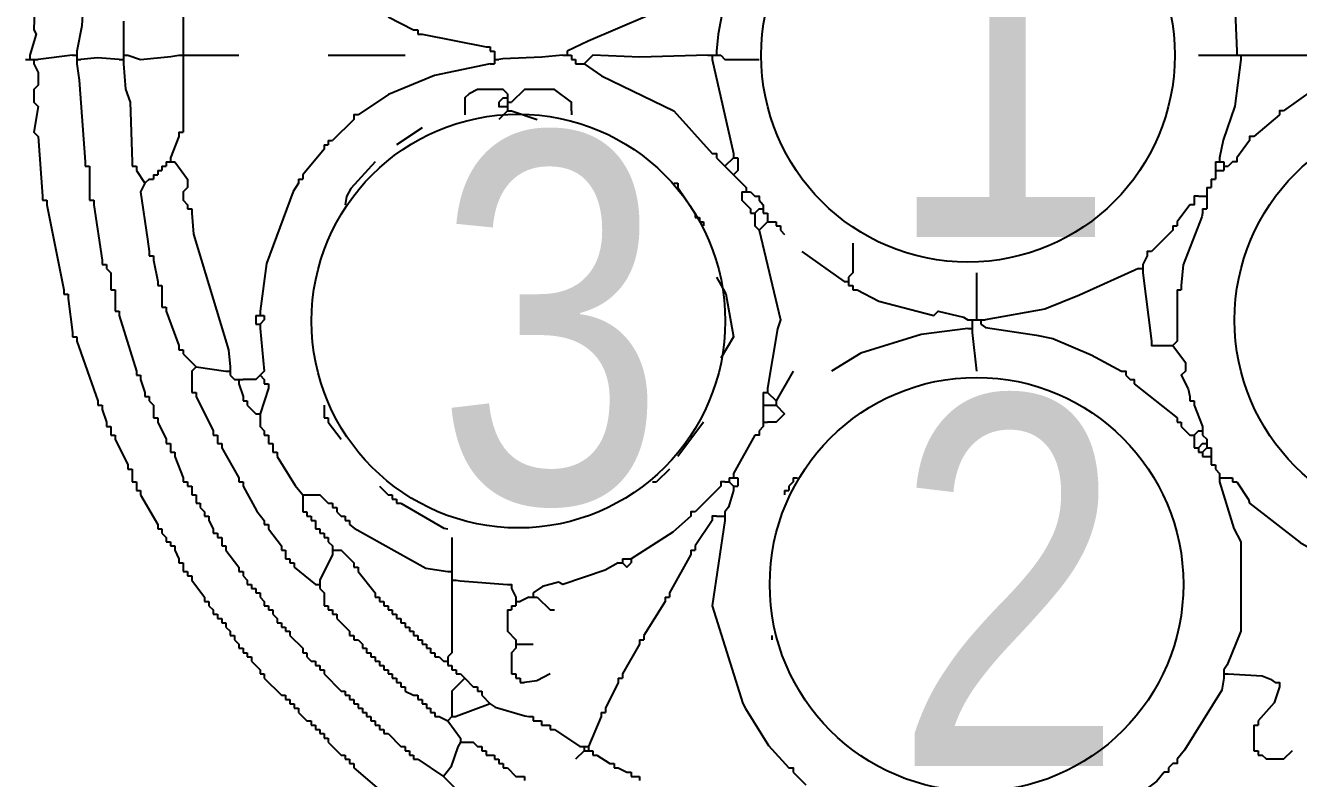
# Model space of a CAD drawing. Header units: millimetres. Extents: x -78 to 6757, y -2226 to 2184.
# Drawn here: x 51.07 to 70.36, y 1025.96 to 1037.36 of the extents above; entities that cross this region are included whole.
import ezdxf
from ezdxf.enums import TextEntityAlignment as Align

# ---------------------------------------------------------------- set-up
doc = ezdxf.new("R2010")
doc.units = ezdxf.units.MM
doc.layers.add('LAYER_0', color=7, linetype='Continuous')
doc.styles.get("Standard").update_dxf_attribs({"font": 'TIMES.TTF'})
doc.styles.add('TEXT', font='ARIAL.TTF', dxfattribs={"width": 0.8, "height": 4})
doc.linetypes.add('ZIPPED_TUBE', pattern='A,0.0001,-0.25,["~",Standard,S=1,R=0,X=-0.3,Y=-0.6],-0.25', length=0.5001)

# ---------------------------------------------------------------- blocks, each defined once
blk = doc.blocks.new('A$C31814A24')
at = {"color": 7, "linetype": 'Continuous'}
for points in [[(7.2, 20.122), (7.087, 19.017), (7.061, 18.138), (7.084, 18.091), (7.015, 17.861)], [(7.569, 19.015), (7.615, 18.784), (7.578, 18.179), (7.523, 17.907)], [(14.538, 19.061), (14.63, 18.968), (14.463, 18.088), (14.445, 17.907)], [(19.891, 18.968), (19.901, 18.927), (20.055, 18.413), (20.076, 17.907)], [(8.677, 18.645), (8.677, 17.907)], [(13.938, 18.461), (13.699, 18.287), (13.057, 18.015), (12.83, 17.907)], [(8.03, 18.23), (8.03, 17.907)], [(10.892, 18.276), (11.169, 18.138)], [(11.169, 18.138), (11.215, 18.138)], [(11.215, 18.138), (11.215, 18.091)], [(11.215, 18.091), (11.261, 18.091)], [(11.261, 18.091), (11.953, 17.953)], [(11.953, 17.953), (11.999, 17.953)], [(11.999, 17.953), (11.999, 17.907)], [(6.969, 17.815), (7.015, 17.815)], [(7.015, 17.861), (7.015, 17.815)], [(7.015, 17.815), (7.061, 17.815)], [(7.061, 17.815), (7.107, 17.815)], [(7.061, 17.815), (7.061, 17.768)], [(7.477, 17.861), (7.107, 17.815)], [(7.477, 17.861), (7.523, 17.861)], [(7.523, 17.907), (7.523, 17.861)], [(7.523, 17.861), (7.523, 17.815)], [(7.523, 17.815), (7.569, 17.815)], [(7.523, 17.815), (7.523, 17.768)], [(7.984, 17.815), (7.75, 17.832), (7.569, 17.815)], [(7.984, 17.815), (8.03, 17.815)], [(8.03, 17.907), (8.03, 17.861)], [(8.03, 17.861), (8.077, 17.861)], [(8.03, 17.861), (8.03, 17.815)], [(8.03, 17.815), (8.03, 17.768)], [(8.077, 17.861), (8.215, 17.815), (8.543, 17.847), (8.63, 17.861)], [(8.63, 17.861), (8.677, 17.861)], [(8.677, 17.907), (8.677, 17.861)], [(8.677, 17.861), (8.723, 17.861)], [(8.677, 17.861), (8.677, 17.815)], [(8.677, 17.815), (8.677, 17.076)], [(8.723, 17.861), (9.276, 17.861)], [(10.246, 17.861), (11.076, 17.861)], [(11.999, 17.907), (12.046, 17.907)], [(12.046, 17.907), (12.046, 17.861)], [(12.046, 17.861), (12.046, 17.815)], [(12.046, 17.815), (12.092, 17.815)], [(12.046, 17.815), (12.046, 17.768)], [(12.784, 17.861), (12.556, 17.842), (12.133, 17.824), (12.092, 17.815)], [(12.784, 17.861), (12.83, 17.861)], [(12.83, 17.907), (12.83, 17.861)], [(12.83, 17.861), (12.876, 17.861)], [(12.876, 17.861), (12.876, 17.815)], [(12.876, 17.815), (12.922, 17.815)], [(12.922, 17.815), (12.922, 17.768)], [(14.353, 17.861), (13.616, 17.839), (13.107, 17.861), (13.015, 17.768)], [(14.353, 17.861), (14.399, 17.861)], [(14.399, 17.861), (14.445, 17.861)], [(14.399, 17.861), (14.399, 17.815)], [(14.399, 17.815), (14.63, 16.799)], [(14.445, 17.907), (14.445, 17.861)], [(14.445, 17.861), (14.492, 17.861)], [(14.492, 17.861), (14.538, 17.815), (14.907, 17.815)], [(19.661, 17.861), (20.03, 17.861)], [(20.122, 17.815), (20.056, 17.309), (19.928, 16.942), (19.891, 16.753)], [(20.03, 17.861), (20.076, 17.861)], [(20.076, 17.907), (20.076, 17.861)], [(20.076, 17.861), (20.122, 17.861)], [(20.122, 17.861), (20.168, 17.861)], [(20.122, 17.861), (20.122, 17.815)], [(20.168, 17.861), (21.507, 17.861), (21.553, 17.815)], [(7.061, 17.768), (7.107, 17.676), (7.107, 17.538), (7.061, 17.491), (7.061, 17.353), (7.107, 17.307), (7.061, 17.03), (7.107, 16.984), (7.154, 16.338)], [(7.523, 17.768), (7.55, 17.593), (7.615, 16.707)], [(8.03, 17.768), (8.05, 17.494), (8.101, 17.352), (8.123, 16.707)], [(11.999, 17.768), (11.395, 17.644), (10.899, 17.435), (10.569, 17.215)], [(11.999, 17.768), (12.046, 17.768)], [(12.922, 17.768), (12.969, 17.768)], [(12.969, 17.768), (13.015, 17.768)], [(13.015, 17.768), (13.204, 17.639), (13.984, 17.261), (14.399, 16.799)], [(12.184, 17.445), (12.138, 17.491), (11.861, 17.491), (11.769, 17.445), (11.723, 17.399), (11.723, 17.261)], [(12.138, 17.399), (12.092, 17.353)], [(12.138, 17.399), (12.184, 17.399)], [(12.184, 17.445), (12.184, 17.399)], [(12.184, 17.399), (12.184, 17.353)], [(12.876, 17.261), (12.876, 17.353), (12.692, 17.491), (12.369, 17.491), (12.23, 17.353)], [(20.907, 17.491), (20.584, 17.261)], [(11.723, 17.261), (11.723, 17.215)], [(12.092, 17.353), (12.092, 17.307), (12.138, 17.307)], [(12.184, 17.261), (12.092, 17.168)], [(12.138, 17.307), (12.184, 17.307)], [(12.184, 17.353), (12.23, 17.353)], [(12.184, 17.353), (12.184, 17.307)], [(12.184, 17.307), (12.184, 17.261)], [(12.184, 17.261), (12.23, 17.261)], [(12.23, 17.261), (12.507, 17.168)], [(12.876, 17.261), (12.876, 17.215)], [(20.584, 17.261), (20.538, 17.261), (20.538, 17.215)], [(10.523, 17.168), (10.292, 16.938)], [(10.569, 17.215), (10.523, 17.215), (10.523, 17.168)], [(20.538, 17.215), (20.261, 16.984)], [(8.63, 16.984), (8.538, 16.753)], [(8.63, 17.03), (8.677, 17.03)], [(8.63, 17.03), (8.63, 16.984)], [(8.677, 17.076), (8.677, 17.03)], [(11.261, 17.076), (10.984, 16.892)], [(20.261, 16.984), (20.214, 16.984), (20.214, 16.938)], [(10.2, 16.845), (9.969, 16.568)], [(10.2, 16.892), (10.246, 16.892)], [(10.2, 16.892), (10.2, 16.845)], [(10.246, 16.938), (10.292, 16.938)], [(10.246, 16.938), (10.246, 16.892)], [(20.214, 16.938), (20.076, 16.753)], [(7.615, 16.707), (7.615, 16.661)], [(8.123, 16.707), (8.123, 16.661)], [(8.492, 16.707), (8.538, 16.707)], [(8.492, 16.707), (8.492, 16.661)], [(8.538, 16.753), (8.538, 16.707)], [(8.538, 16.707), (8.584, 16.707)], [(8.584, 16.707), (8.723, 16.522), (8.723, 16.43), (8.677, 16.384), (8.677, 16.292), (8.723, 16.245)], [(10.753, 16.707), (10.488, 16.42), (10.444, 16.333), (10.43, 16.245)], [(14.399, 16.799), (14.445, 16.799), (14.445, 16.753)], [(14.445, 16.753), (14.538, 16.661)], [(14.63, 16.753), (14.538, 16.661)], [(14.63, 16.799), (14.63, 16.753)], [(14.63, 16.753), (14.676, 16.753)], [(14.676, 16.707), (14.676, 16.615), (14.63, 16.568)], [(14.676, 16.753), (14.676, 16.707)], [(19.845, 16.707), (19.891, 16.707)], [(19.845, 16.707), (19.845, 16.661)], [(19.891, 16.753), (19.891, 16.707)], [(19.891, 16.707), (19.938, 16.707)], [(19.938, 16.707), (19.938, 16.661)], [(20.03, 16.707), (19.984, 16.661)], [(20.076, 16.753), (20.076, 16.707), (20.03, 16.707)], [(7.615, 16.661), (7.661, 16.661)], [(7.661, 16.661), (7.661, 16.615)], [(7.661, 16.615), (7.661, 16.338)], [(8.123, 16.661), (8.169, 16.661)], [(8.169, 16.661), (8.169, 16.615)], [(8.169, 16.615), (8.261, 16.476)], [(8.353, 16.568), (8.4, 16.568)], [(8.353, 16.568), (8.353, 16.522)], [(8.4, 16.615), (8.446, 16.615)], [(8.4, 16.615), (8.4, 16.568)], [(8.446, 16.661), (8.492, 16.661)], [(8.446, 16.661), (8.446, 16.615)], [(9.969, 16.568), (9.969, 16.522)], [(14.538, 16.661), (14.63, 16.568)], [(14.63, 16.568), (14.769, 16.43)], [(19.845, 16.661), (19.845, 16.615)], [(19.845, 16.615), (19.891, 16.615)], [(19.845, 16.615), (19.845, 16.568)], [(19.845, 16.568), (19.845, 16.522)], [(19.891, 16.615), (19.938, 16.615)], [(19.938, 16.661), (19.984, 16.661)], [(19.938, 16.661), (19.938, 16.615)], [(8.261, 16.476), (8.215, 16.384), (8.291, 15.872), (8.307, 15.738)], [(8.307, 16.522), (8.261, 16.476)], [(8.307, 16.522), (8.353, 16.522)], [(9.923, 16.476), (9.867, 16.388), (9.576, 15.609), (9.507, 15.092)], [(9.923, 16.522), (9.969, 16.522)], [(9.923, 16.522), (9.923, 16.476)], [(13.984, 16.476), (14.03, 16.476)], [(14.03, 16.476), (14.03, 16.43)], [(14.03, 16.43), (14.215, 16.153)], [(14.769, 16.43), (14.769, 16.384)], [(19.753, 16.43), (19.799, 16.43)], [(19.753, 16.43), (19.753, 16.384)], [(19.799, 16.522), (19.845, 16.522)], [(19.799, 16.522), (19.799, 16.476)], [(19.799, 16.476), (19.799, 16.43)], [(7.154, 16.338), (7.154, 16.292)], [(7.154, 16.292), (7.2, 16.292)], [(7.2, 16.292), (7.2, 16.245)], [(7.661, 16.338), (7.661, 16.292)], [(7.661, 16.292), (7.707, 16.292)], [(7.707, 16.292), (7.707, 16.245)], [(14.722, 16.384), (14.769, 16.384)], [(14.722, 16.384), (14.722, 16.338)], [(14.722, 16.338), (14.722, 16.292), (14.815, 16.199)], [(14.769, 16.384), (14.815, 16.384)], [(14.815, 16.384), (14.861, 16.338)], [(14.861, 16.338), (14.907, 16.338), (14.907, 16.292)], [(14.907, 16.292), (14.953, 16.245)], [(19.614, 16.292), (19.614, 16.245), (19.568, 16.245)], [(19.661, 16.338), (19.614, 16.338), (19.614, 16.292)], [(19.661, 16.338), (19.707, 16.338)], [(19.707, 16.338), (19.753, 16.338)], [(19.753, 16.384), (19.753, 16.338)], [(19.753, 16.338), (19.753, 16.292)], [(19.753, 16.292), (19.753, 16.245)], [(7.2, 16.245), (7.384, 15.322)], [(7.707, 16.245), (7.8, 15.645)], [(8.723, 16.245), (8.723, 16.199)], [(8.723, 16.199), (8.769, 16.199)], [(8.769, 16.199), (8.769, 16.153)], [(8.769, 16.153), (8.788, 15.925), (9.166, 14.673), (9.184, 14.492)], [(14.215, 16.153), (14.215, 16.107)], [(14.815, 16.199), (14.815, 16.153)], [(14.815, 16.153), (14.861, 16.153)], [(14.907, 16.199), (14.861, 16.153)], [(14.861, 16.153), (14.861, 16.107)], [(14.907, 16.199), (14.953, 16.199)], [(14.953, 16.245), (14.953, 16.199)], [(14.953, 16.199), (14.953, 16.153)], [(14.953, 16.153), (14.999, 16.153)], [(14.999, 16.153), (14.999, 16.107)], [(19.568, 16.245), (19.43, 16.061)], [(19.707, 16.153), (19.698, 16.112), (19.495, 15.596), (19.476, 15.369)], [(19.707, 16.199), (19.753, 16.199)], [(19.707, 16.199), (19.707, 16.153)], [(19.753, 16.245), (19.753, 16.199)], [(14.215, 16.107), (14.261, 16.107)], [(14.261, 16.107), (14.261, 16.061)], [(14.261, 16.061), (14.307, 16.061)], [(14.307, 16.061), (14.307, 16.015)], [(14.861, 16.107), (14.861, 16.015), (14.907, 15.968)], [(14.999, 16.061), (14.907, 15.968)], [(14.999, 16.107), (14.999, 16.061)], [(14.999, 16.061), (15.045, 16.061)], [(15.045, 16.061), (15.092, 16.061)], [(15.092, 16.061), (15.092, 16.015)], [(15.092, 16.015), (15.138, 16.015)], [(15.138, 16.015), (15.138, 15.968)], [(19.384, 16.015), (19.43, 16.015)], [(19.384, 16.015), (19.384, 15.968)], [(19.43, 16.061), (19.43, 16.015)], [(14.907, 15.968), (15.138, 14.999), (15.105, 14.902), (14.999, 14.261)], [(15.138, 15.968), (15.184, 15.922)], [(19.384, 15.968), (19.153, 15.738)], [(8.307, 15.738), (8.307, 15.692)], [(15.369, 15.738), (15.83, 15.415)], [(15.922, 15.83), (15.922, 15.507), (15.876, 15.461)], [(19.153, 15.738), (19.107, 15.738), (19.107, 15.692)], [(7.8, 15.645), (7.8, 15.599)], [(7.8, 15.599), (7.846, 15.599)], [(7.846, 15.599), (7.846, 15.553)], [(8.307, 15.692), (8.353, 15.692)], [(8.353, 15.692), (8.353, 15.645)], [(8.353, 15.645), (8.4, 15.415)], [(19.107, 15.692), (19.061, 15.599)], [(19.061, 15.599), (19.061, 15.553)], [(7.846, 15.553), (7.892, 15.507), (7.892, 15.369)], [(14.445, 15.461), (14.547, 15.281), (14.63, 14.815), (14.492, 14.584)], [(15.876, 15.461), (15.876, 15.415)], [(17.261, 15.507), (17.261, 15.045)], [(19.015, 15.553), (18.375, 15.266), (17.999, 15.115), (17.353, 14.999)], [(19.015, 15.553), (19.061, 15.553)], [(19.061, 15.553), (19.061, 15.507)], [(19.061, 15.507), (19.153, 14.769)], [(7.384, 15.322), (7.384, 15.276)], [(7.892, 15.369), (7.892, 15.322)], [(7.892, 15.322), (7.938, 15.322)], [(7.938, 15.322), (7.938, 15.276)], [(8.4, 15.415), (8.4, 15.369)], [(8.4, 15.369), (8.446, 15.369)], [(8.446, 15.369), (8.446, 15.322)], [(8.446, 15.322), (8.446, 15.184)], [(15.83, 15.415), (15.876, 15.415)], [(15.876, 15.415), (15.876, 15.369)], [(15.876, 15.369), (15.922, 15.369)], [(15.922, 15.369), (15.922, 15.322)], [(15.922, 15.322), (15.968, 15.322)], [(15.968, 15.322), (16.203, 15.2), (16.799, 15.045), (16.845, 15.092), (17.118, 15.029), (17.168, 14.999)], [(19.43, 15.322), (19.476, 15.322)], [(19.43, 15.322), (19.43, 15.276)], [(19.476, 15.369), (19.476, 15.322)], [(7.384, 15.276), (7.43, 15.276)], [(7.43, 15.276), (7.43, 15.23)], [(7.43, 15.23), (7.477, 14.861)], [(7.938, 15.276), (7.938, 15.138)], [(8.446, 15.184), (8.446, 15.138)], [(19.43, 15.276), (19.43, 14.769), (19.384, 14.722)], [(7.938, 15.138), (7.938, 15.092)], [(7.938, 15.092), (7.984, 15.092)], [(7.984, 15.092), (7.984, 15.045)], [(7.984, 15.045), (8.169, 14.445)], [(8.446, 15.138), (8.492, 15.138)], [(8.492, 15.138), (8.492, 15.092)], [(8.492, 15.092), (8.63, 14.722)], [(9.461, 15.045), (9.507, 15.045)], [(9.461, 15.045), (9.461, 14.999)], [(9.507, 15.092), (9.507, 15.045)], [(9.507, 15.045), (9.553, 15.045)], [(9.553, 15.045), (9.553, 14.999)], [(17.261, 15.045), (17.261, 14.999)], [(9.461, 14.999), (9.461, 14.953)], [(9.461, 14.953), (9.507, 14.953)], [(9.553, 14.999), (9.507, 14.953)], [(9.507, 14.953), (9.507, 14.907)], [(9.507, 14.907), (9.553, 14.445), (9.507, 14.399)], [(17.168, 14.907), (16.663, 14.84), (16.01, 14.639), (15.692, 14.445)], [(17.168, 14.999), (17.215, 14.999)], [(17.168, 14.907), (17.215, 14.907)], [(17.215, 14.999), (17.261, 14.999)], [(17.215, 14.999), (17.215, 14.953)], [(17.215, 14.953), (17.215, 14.907)], [(17.215, 14.907), (17.215, 14.861)], [(17.261, 14.999), (17.307, 14.999)], [(17.307, 14.999), (17.353, 14.999)], [(17.307, 14.999), (17.307, 14.953)], [(17.307, 14.953), (17.358, 14.916), (17.91, 14.832), (18.088, 14.797), (18.502, 14.621), (18.83, 14.445)], [(7.477, 14.861), (7.477, 14.815)], [(7.477, 14.815), (7.523, 14.815)], [(7.523, 14.815), (7.523, 14.769)], [(7.523, 14.769), (7.753, 14.122)], [(17.215, 14.861), (17.261, 14.445)], [(19.153, 14.769), (19.153, 14.722), (19.199, 14.722)], [(8.63, 14.722), (8.63, 14.676)], [(8.63, 14.676), (8.677, 14.676)], [(8.677, 14.676), (8.677, 14.63)], [(8.677, 14.63), (8.815, 14.492)], [(19.199, 14.722), (19.384, 14.722)], [(19.384, 14.722), (19.522, 14.538), (19.522, 14.445), (19.476, 14.399), (19.55, 14.252), (19.568, 14.169)], [(8.815, 14.492), (8.769, 14.445), (8.769, 14.261)], [(8.815, 14.492), (9.138, 14.445)], [(9.184, 14.492), (9.184, 14.445)], [(8.169, 14.445), (8.169, 14.399)], [(8.169, 14.399), (8.215, 14.399)], [(8.215, 14.399), (8.215, 14.353)], [(8.215, 14.353), (8.261, 14.215)], [(9.138, 14.445), (9.184, 14.445)], [(9.184, 14.445), (9.184, 14.399)], [(9.184, 14.399), (9.23, 14.353)], [(9.23, 14.353), (9.276, 14.353)], [(9.276, 14.353), (9.323, 14.353)], [(9.276, 14.353), (9.276, 14.307)], [(9.507, 14.399), (9.461, 14.353), (9.323, 14.353)], [(9.507, 14.399), (9.553, 14.353)], [(9.553, 14.353), (9.553, 14.307)], [(15.276, 14.445), (15.092, 14.122)], [(18.83, 14.445), (18.876, 14.445), (18.876, 14.399)], [(18.876, 14.399), (18.922, 14.353)], [(18.922, 14.353), (18.968, 14.353), (18.968, 14.307)], [(8.261, 14.215), (8.261, 14.169)], [(8.769, 14.261), (8.769, 14.215)], [(8.769, 14.215), (8.815, 14.215)], [(8.815, 14.215), (8.815, 14.169)], [(9.276, 14.307), (9.323, 14.169)], [(9.6, 14.261), (9.507, 13.984)], [(9.553, 14.307), (9.6, 14.307)], [(9.6, 14.307), (9.6, 14.261)], [(14.953, 14.215), (14.999, 14.215)], [(14.953, 14.215), (14.953, 14.169)], [(14.999, 14.261), (14.999, 14.215)], [(14.999, 14.215), (15.092, 14.122)], [(18.968, 14.307), (19.43, 13.938)], [(7.753, 14.122), (7.753, 14.076)], [(7.753, 14.076), (7.8, 14.076)], [(7.8, 14.076), (7.8, 14.03)], [(8.261, 14.169), (8.307, 14.169)], [(8.307, 14.169), (8.307, 14.122)], [(8.307, 14.122), (8.353, 14.076), (8.353, 13.984)], [(8.815, 14.169), (9, 13.799)], [(9.323, 14.169), (9.323, 14.122)], [(9.323, 14.122), (9.369, 14.122)], [(9.369, 14.122), (9.369, 14.076)], [(9.369, 14.076), (9.461, 13.984)], [(10.2, 14.076), (10.2, 14.03)], [(14.953, 14.169), (14.953, 14.122)], [(14.953, 14.122), (14.953, 14.076)], [(14.953, 14.076), (14.999, 14.076)], [(14.953, 14.076), (14.953, 14.03)], [(15.092, 14.076), (15.184, 13.984), (15.092, 13.892), (14.999, 13.892)], [(14.999, 14.076), (15.045, 14.076)], [(15.045, 14.076), (15.092, 14.076)], [(15.092, 14.122), (15.092, 14.076)], [(19.568, 14.169), (19.568, 14.122)], [(19.568, 14.122), (19.614, 14.122)], [(19.614, 14.122), (19.614, 14.076)], [(19.614, 14.076), (19.707, 13.846)], [(7.8, 14.03), (7.846, 13.892)], [(8.353, 13.984), (8.353, 13.938)], [(8.353, 13.938), (8.4, 13.938)], [(8.4, 13.938), (8.4, 13.892)], [(9.461, 13.984), (9.507, 13.984)], [(9.507, 13.984), (9.507, 13.938)], [(9.507, 13.938), (9.507, 13.846), (9.553, 13.799)], [(10.2, 14.03), (10.2, 13.984)], [(10.2, 13.984), (10.2, 13.938)], [(10.2, 13.938), (10.246, 13.938)], [(10.246, 13.938), (10.246, 13.892)], [(14.953, 14.03), (14.953, 13.938)], [(14.953, 13.938), (14.953, 13.892)], [(19.43, 13.938), (19.43, 13.892)], [(7.846, 13.892), (7.846, 13.846)], [(7.846, 13.846), (7.892, 13.846)], [(7.892, 13.846), (7.892, 13.799)], [(7.892, 13.799), (7.892, 13.753)], [(8.4, 13.892), (8.492, 13.707)], [(9, 13.799), (9, 13.753)], [(9.553, 13.799), (9.553, 13.753)], [(10.246, 13.892), (10.384, 13.707)], [(14.307, 13.892), (14.03, 13.522)], [(14.907, 13.799), (14.907, 13.753), (14.861, 13.753)], [(14.953, 13.846), (14.907, 13.799)], [(14.953, 13.892), (14.999, 13.892)], [(14.953, 13.892), (14.953, 13.846)], [(19.43, 13.892), (19.476, 13.892)], [(19.476, 13.892), (19.476, 13.846)], [(19.476, 13.846), (19.568, 13.753)], [(19.661, 13.799), (19.614, 13.753)], [(19.661, 13.799), (19.707, 13.799)], [(19.707, 13.846), (19.707, 13.799)], [(19.707, 13.799), (19.707, 13.753)], [(7.892, 13.753), (7.938, 13.753)], [(7.938, 13.753), (7.938, 13.707)], [(7.938, 13.707), (8.077, 13.43)], [(8.492, 13.707), (8.492, 13.661)], [(8.492, 13.661), (8.538, 13.661)], [(8.538, 13.661), (8.538, 13.615)], [(9, 13.753), (9.046, 13.753)], [(9.046, 13.753), (9.046, 13.707)], [(9.046, 13.707), (9.046, 13.661)], [(9.046, 13.661), (9.092, 13.661)], [(9.092, 13.661), (9.092, 13.615)], [(9.553, 13.753), (9.6, 13.753)], [(9.6, 13.753), (9.6, 13.707)], [(9.6, 13.707), (9.6, 13.661)], [(9.6, 13.661), (9.646, 13.661)], [(9.646, 13.661), (9.646, 13.615)], [(14.861, 13.753), (14.63, 13.338)], [(19.568, 13.753), (19.614, 13.753)], [(19.614, 13.753), (19.614, 13.707)], [(19.614, 13.707), (19.614, 13.661)], [(19.614, 13.661), (19.614, 13.615)], [(19.707, 13.661), (19.661, 13.615)], [(19.707, 13.753), (19.753, 13.707)], [(19.707, 13.661), (19.753, 13.661)], [(19.753, 13.707), (19.753, 13.661)], [(19.753, 13.661), (19.753, 13.615)], [(8.538, 13.615), (8.538, 13.569)], [(8.538, 13.569), (8.584, 13.569)], [(8.584, 13.569), (8.584, 13.522)], [(8.584, 13.522), (8.677, 13.292)], [(9.092, 13.615), (9.276, 13.292)], [(9.646, 13.615), (9.646, 13.569)], [(9.646, 13.569), (9.692, 13.569)], [(9.692, 13.569), (9.692, 13.522)], [(9.692, 13.522), (9.887, 13.206), (9.969, 13.107)], [(19.614, 13.615), (19.661, 13.615)], [(19.661, 13.615), (19.661, 13.569)], [(19.661, 13.569), (19.707, 13.569)], [(19.753, 13.615), (19.707, 13.569)], [(19.707, 13.569), (19.707, 13.522)], [(19.707, 13.522), (19.753, 13.522)], [(19.753, 13.615), (19.799, 13.615)], [(19.753, 13.522), (19.799, 13.522)], [(19.799, 13.615), (19.799, 13.569)], [(19.799, 13.569), (19.799, 13.522)], [(19.799, 13.522), (19.799, 13.476)], [(8.077, 13.43), (8.077, 13.384)], [(8.077, 13.384), (8.123, 13.384)], [(8.123, 13.384), (8.123, 13.338)], [(13.938, 13.384), (13.799, 13.246)], [(19.799, 13.476), (19.799, 13.43)], [(19.799, 13.43), (19.845, 13.43)], [(19.845, 13.43), (19.845, 13.384)], [(19.845, 13.384), (19.891, 13.338)], [(8.123, 13.338), (8.123, 13.292)], [(8.123, 13.292), (8.123, 13.246)], [(8.123, 13.246), (8.169, 13.246)], [(8.169, 13.246), (8.169, 13.199)], [(8.677, 13.292), (8.677, 13.246)], [(8.677, 13.246), (8.723, 13.246)], [(8.723, 13.246), (8.723, 13.199)], [(9.276, 13.292), (9.276, 13.246)], [(9.276, 13.246), (9.323, 13.246)], [(9.323, 13.246), (9.323, 13.199)], [(13.753, 13.246), (13.799, 13.246)], [(14.538, 13.246), (14.492, 13.246), (14.492, 13.199)], [(14.538, 13.246), (14.584, 13.246)], [(14.584, 13.292), (14.63, 13.292)], [(14.584, 13.292), (14.584, 13.246)], [(14.584, 13.246), (14.63, 13.199)], [(14.63, 13.338), (14.63, 13.292)], [(14.63, 13.292), (14.676, 13.292)], [(14.676, 13.292), (14.676, 13.246)], [(14.676, 13.246), (14.676, 13.199)], [(15.276, 13.246), (15.23, 13.199)], [(15.276, 13.292), (15.322, 13.292)], [(15.276, 13.292), (15.276, 13.246)], [(19.891, 13.338), (19.891, 13.292)], [(19.891, 13.292), (19.938, 13.292)], [(19.891, 13.292), (19.891, 13.246)], [(19.891, 13.246), (20.044, 12.742), (20.122, 12.599), (20.122, 11.63), (19.974, 11.266), (19.938, 11.215)], [(19.938, 13.292), (19.984, 13.292)], [(19.984, 13.292), (20.03, 13.292)], [(20.03, 13.292), (20.03, 13.246)], [(20.03, 13.246), (20.076, 13.246)], [(20.076, 13.246), (20.205, 13.056), (20.214, 13.015), (20.761, 12.589), (21.052, 12.425), (21.465, 12.286), (22.245, 12.092), (22.388, 12.129), (23.03, 12.23)], [(8.169, 13.199), (8.169, 13.153)], [(8.169, 13.153), (8.215, 13.153)], [(8.215, 13.153), (8.215, 13.107)], [(8.215, 13.107), (8.4, 12.784)], [(8.723, 13.199), (8.769, 13.199)], [(8.769, 13.199), (8.769, 13.153)], [(8.769, 13.153), (8.769, 13.107)], [(8.769, 13.107), (8.815, 13.107)], [(8.815, 13.107), (8.815, 13.061)], [(9.323, 13.199), (9.472, 12.93), (9.553, 12.83)], [(9.969, 13.107), (10.015, 13.107)], [(9.969, 13.107), (9.969, 13.061)], [(10.015, 13.107), (10.153, 13.107), (10.246, 13.015)], [(10.799, 13.199), (10.892, 13.107)], [(10.892, 13.107), (10.938, 13.107)], [(10.938, 13.107), (10.938, 13.061)], [(14.492, 13.199), (14.215, 12.922)], [(14.63, 13.153), (14.575, 12.973), (14.538, 12.922)], [(14.63, 13.199), (14.676, 13.199)], [(14.63, 13.199), (14.63, 13.153)], [(15.184, 13.153), (15.23, 13.153)], [(15.184, 13.153), (15.184, 13.107)], [(15.23, 13.199), (15.23, 13.153)], [(8.815, 13.061), (8.815, 13.015)], [(8.815, 13.015), (8.861, 13.015)], [(8.861, 13.015), (8.861, 12.969)], [(8.861, 12.969), (8.907, 12.922)], [(9.969, 13.061), (9.969, 12.969)], [(9.969, 12.969), (9.969, 12.922)], [(10.246, 13.015), (10.292, 13.015)], [(10.292, 13.015), (10.292, 12.969)], [(10.292, 12.969), (10.338, 12.969)], [(10.338, 12.969), (10.338, 12.922)], [(10.938, 13.061), (10.984, 13.061)], [(10.984, 13.061), (10.984, 13.015)], [(10.984, 13.015), (11.03, 13.015)], [(11.03, 13.015), (11.496, 12.747), (11.538, 12.738)], [(8.907, 12.922), (8.907, 12.876)], [(8.907, 12.876), (8.953, 12.876)], [(8.953, 12.876), (8.953, 12.83)], [(8.953, 12.83), (9, 12.738)], [(9.553, 12.83), (9.553, 12.784)], [(9.969, 12.922), (10.015, 12.922)], [(10.015, 12.922), (10.015, 12.876)], [(10.015, 12.876), (10.061, 12.876)], [(10.061, 12.876), (10.061, 12.83)], [(10.061, 12.83), (10.107, 12.83)], [(10.107, 12.83), (10.107, 12.784)], [(10.338, 12.922), (10.384, 12.876)], [(10.384, 12.876), (10.43, 12.876)], [(10.43, 12.876), (10.43, 12.83)], [(10.43, 12.83), (10.476, 12.83)], [(10.476, 12.83), (10.476, 12.784)], [(14.169, 12.876), (13.975, 12.703), (13.522, 12.415)], [(14.215, 12.922), (14.169, 12.922), (14.169, 12.876)], [(14.399, 12.83), (14.215, 12.553)], [(14.445, 12.876), (14.399, 12.876), (14.399, 12.83)], [(14.538, 12.83), (14.399, 11.907), (14.732, 10.85), (14.759, 10.795), (15.011, 10.394), (15.23, 10.153)], [(14.445, 12.876), (14.492, 12.876)], [(14.492, 12.876), (14.538, 12.876)], [(14.538, 12.922), (14.538, 12.876)], [(14.538, 12.876), (14.538, 12.83)], [(8.4, 12.784), (8.4, 12.738)], [(8.4, 12.738), (8.446, 12.738)], [(8.446, 12.738), (8.446, 12.692)], [(8.446, 12.692), (8.492, 12.646)], [(9, 12.738), (9, 12.692)], [(9, 12.692), (9.046, 12.692)], [(9.046, 12.692), (9.046, 12.646)], [(9.553, 12.784), (9.6, 12.784)], [(9.6, 12.784), (9.6, 12.738)], [(9.6, 12.738), (9.738, 12.553)], [(10.107, 12.784), (10.107, 12.738)], [(10.107, 12.738), (10.153, 12.738)], [(10.153, 12.738), (10.153, 12.692)], [(10.153, 12.692), (10.2, 12.692)], [(10.2, 12.692), (10.2, 12.646)], [(10.476, 12.784), (10.527, 12.747), (11.303, 12.313), (11.538, 12.276)], [(8.492, 12.646), (8.492, 12.599)], [(8.492, 12.599), (8.538, 12.599)], [(8.538, 12.599), (8.538, 12.553)], [(8.538, 12.553), (8.584, 12.553)], [(8.584, 12.553), (8.584, 12.507)], [(9.046, 12.646), (9.092, 12.646)], [(9.092, 12.646), (9.092, 12.599)], [(9.092, 12.599), (9.092, 12.553)], [(9.092, 12.553), (9.138, 12.553)], [(9.138, 12.553), (9.138, 12.507)], [(9.738, 12.553), (9.738, 12.507)], [(10.2, 12.646), (10.246, 12.646)], [(10.246, 12.646), (10.246, 12.599)], [(10.246, 12.599), (10.292, 12.553)], [(10.292, 12.553), (10.292, 12.507)], [(11.584, 12.646), (11.584, 12.323)], [(14.215, 12.553), (14.215, 12.507)], [(8.584, 12.507), (8.63, 12.415)], [(8.63, 12.415), (8.63, 12.369)], [(9.138, 12.507), (9.276, 12.323)], [(9.738, 12.507), (9.784, 12.507)], [(9.784, 12.507), (9.784, 12.461)], [(9.784, 12.461), (9.784, 12.415)], [(9.784, 12.415), (9.83, 12.415)], [(9.83, 12.415), (9.83, 12.369)], [(10.292, 12.461), (10.153, 12.184)], [(10.292, 12.507), (10.338, 12.507)], [(10.292, 12.507), (10.292, 12.461)], [(10.338, 12.507), (10.384, 12.507), (10.523, 12.369)], [(13.43, 12.415), (13.476, 12.415)], [(13.43, 12.415), (13.43, 12.369)], [(13.476, 12.415), (13.522, 12.415)], [(13.522, 12.415), (13.522, 12.369)], [(14.169, 12.461), (13.938, 12.046)], [(14.169, 12.507), (14.215, 12.507)], [(14.169, 12.507), (14.169, 12.461)], [(8.63, 12.369), (8.677, 12.369)], [(8.677, 12.369), (8.677, 12.323)], [(8.677, 12.323), (8.677, 12.276)], [(8.677, 12.276), (8.723, 12.276)], [(8.723, 12.276), (8.723, 12.23)], [(9.276, 12.323), (9.276, 12.276)], [(9.276, 12.276), (9.323, 12.276)], [(9.323, 12.276), (9.323, 12.23)], [(9.83, 12.369), (9.876, 12.369)], [(9.876, 12.369), (9.876, 12.323)], [(9.876, 12.323), (10.107, 12.138)], [(10.523, 12.369), (10.523, 12.323)], [(10.523, 12.323), (10.569, 12.323)], [(10.569, 12.323), (10.569, 12.276)], [(10.569, 12.276), (10.753, 12.046)], [(11.538, 12.276), (11.584, 12.276)], [(11.584, 12.323), (11.584, 12.276)], [(11.584, 12.276), (11.584, 12.23)], [(13.384, 12.369), (13.241, 12.29), (12.784, 12.138), (12.738, 12.161), (12.563, 12.114), (12.461, 12.046)], [(13.384, 12.369), (13.43, 12.369)], [(13.43, 12.369), (13.476, 12.323), (13.522, 12.369)], [(8.723, 12.23), (8.769, 12.23)], [(8.769, 12.23), (8.769, 12.184)], [(8.769, 12.184), (8.907, 11.999)], [(9.323, 12.23), (9.369, 12.184)], [(9.369, 12.184), (9.369, 12.138)], [(9.369, 12.138), (9.415, 12.138)], [(9.415, 12.138), (9.415, 12.092)], [(10.107, 12.138), (10.153, 12.138)], [(10.153, 12.184), (10.153, 12.138)], [(10.153, 12.138), (10.153, 12.092)], [(11.584, 12.138), (11.584, 11.399), (11.538, 11.353)], [(11.584, 12.23), (11.584, 12.184)], [(11.584, 12.184), (11.63, 12.184)], [(11.584, 12.184), (11.584, 12.138)], [(11.63, 12.184), (11.672, 12.175), (12.184, 12.138)], [(12.184, 12.138), (12.23, 12.138), (12.23, 12.092)], [(8.907, 11.999), (8.907, 11.953)], [(9.415, 12.092), (9.461, 12.092)], [(9.461, 12.092), (9.461, 12.046)], [(9.461, 12.046), (9.507, 12.046)], [(9.507, 12.046), (9.507, 11.999)], [(9.507, 11.999), (9.553, 11.953)], [(10.153, 12.092), (10.2, 12.046), (10.2, 11.953)], [(10.753, 12.046), (10.753, 11.999)], [(10.753, 11.999), (10.799, 11.999)], [(10.799, 11.999), (10.799, 11.953)], [(12.23, 12.092), (12.276, 11.999)], [(12.276, 11.999), (12.276, 11.953)], [(12.415, 11.999), (12.323, 11.953)], [(12.415, 11.999), (12.461, 11.999)], [(12.461, 12.046), (12.461, 11.999)], [(12.461, 11.999), (12.507, 11.999)], [(12.507, 11.999), (12.646, 11.861), (12.692, 11.861)], [(13.892, 11.999), (13.938, 11.999)], [(13.892, 11.999), (13.892, 11.953)], [(13.938, 12.046), (13.938, 11.999)], [(8.907, 11.953), (8.953, 11.953)], [(8.953, 11.953), (8.953, 11.907)], [(8.953, 11.907), (9, 11.861)], [(9, 11.861), (9, 11.815)], [(9.553, 11.953), (9.553, 11.907)], [(9.553, 11.907), (9.6, 11.907)], [(9.6, 11.907), (9.6, 11.861)], [(9.6, 11.861), (9.646, 11.861)], [(9.646, 11.861), (9.646, 11.815)], [(10.2, 11.953), (10.2, 11.907)], [(10.2, 11.907), (10.246, 11.907)], [(10.246, 11.907), (10.246, 11.861)], [(10.246, 11.861), (10.292, 11.861)], [(10.292, 11.861), (10.292, 11.815)], [(10.799, 11.953), (10.846, 11.953)], [(10.846, 11.953), (10.846, 11.907)], [(10.846, 11.907), (10.892, 11.907)], [(10.892, 11.907), (10.892, 11.861)], [(10.892, 11.861), (10.938, 11.861)], [(10.938, 11.861), (10.938, 11.815)], [(12.184, 11.861), (12.23, 11.861)], [(12.184, 11.861), (12.184, 11.815)], [(12.23, 11.907), (12.276, 11.907)], [(12.23, 11.907), (12.23, 11.861)], [(12.276, 11.953), (12.323, 11.953)], [(12.276, 11.953), (12.276, 11.907)], [(13.892, 11.953), (13.661, 11.584)], [(9, 11.815), (9.046, 11.815)], [(9.046, 11.815), (9.046, 11.769)], [(9.046, 11.769), (9.092, 11.769)], [(9.092, 11.769), (9.092, 11.723)], [(9.092, 11.723), (9.138, 11.723)], [(9.138, 11.723), (9.138, 11.676)], [(9.646, 11.815), (9.692, 11.769)], [(9.692, 11.769), (9.692, 11.723)], [(9.692, 11.723), (9.738, 11.723)], [(9.738, 11.723), (9.738, 11.676)], [(10.292, 11.815), (10.338, 11.815)], [(10.338, 11.815), (10.338, 11.769)], [(10.338, 11.769), (10.476, 11.63)], [(10.938, 11.815), (10.984, 11.815)], [(10.984, 11.815), (10.984, 11.769)], [(10.984, 11.769), (11.03, 11.769)], [(11.03, 11.769), (11.03, 11.723)], [(11.03, 11.723), (11.076, 11.723)], [(11.076, 11.723), (11.076, 11.676)], [(12.184, 11.815), (12.184, 11.63), (12.276, 11.538)], [(9.138, 11.676), (9.184, 11.63)], [(9.184, 11.63), (9.184, 11.584)], [(9.184, 11.584), (9.23, 11.584)], [(9.23, 11.584), (9.23, 11.538)], [(9.738, 11.676), (9.784, 11.676)], [(9.784, 11.676), (9.784, 11.63)], [(9.784, 11.63), (9.83, 11.63)], [(9.83, 11.63), (9.83, 11.584)], [(9.83, 11.584), (9.969, 11.446)], [(10.476, 11.63), (10.476, 11.584)], [(10.476, 11.584), (10.523, 11.584)], [(10.523, 11.584), (10.523, 11.538)], [(11.076, 11.676), (11.123, 11.676)], [(11.123, 11.676), (11.123, 11.63)], [(11.123, 11.63), (11.169, 11.63)], [(11.169, 11.63), (11.169, 11.584)], [(11.169, 11.584), (11.215, 11.584)], [(11.215, 11.584), (11.215, 11.538)], [(13.661, 11.584), (13.661, 11.538)], [(15.045, 11.584), (15.045, 11.538)], [(9.23, 11.538), (9.276, 11.492)], [(9.276, 11.492), (9.276, 11.446)], [(9.276, 11.446), (9.323, 11.446)], [(9.323, 11.446), (9.323, 11.399)], [(9.969, 11.446), (9.969, 11.399)], [(10.523, 11.538), (10.569, 11.538)], [(10.569, 11.538), (10.615, 11.492)], [(10.615, 11.492), (10.615, 11.446)], [(10.615, 11.446), (10.661, 11.446)], [(10.661, 11.446), (10.661, 11.399)], [(11.215, 11.538), (11.261, 11.538)], [(11.261, 11.538), (11.261, 11.492)], [(11.261, 11.492), (11.307, 11.492)], [(11.307, 11.492), (11.307, 11.446)], [(11.307, 11.446), (11.353, 11.446)], [(11.353, 11.446), (11.353, 11.399)], [(12.276, 11.446), (12.23, 11.399), (12.23, 11.215)], [(12.276, 11.538), (12.276, 11.492)], [(12.276, 11.492), (12.323, 11.492)], [(12.276, 11.492), (12.276, 11.446)], [(12.323, 11.492), (12.461, 11.492)], [(13.615, 11.492), (13.43, 11.169)], [(13.615, 11.538), (13.661, 11.538)], [(13.615, 11.538), (13.615, 11.492)], [(9.323, 11.399), (9.369, 11.399)], [(9.369, 11.399), (9.369, 11.353)], [(9.369, 11.353), (9.415, 11.353)], [(9.415, 11.353), (9.415, 11.307)], [(9.415, 11.307), (9.507, 11.215)], [(9.969, 11.399), (10.015, 11.399)], [(10.015, 11.399), (10.015, 11.353)], [(10.015, 11.353), (10.061, 11.307)], [(10.061, 11.307), (10.107, 11.307)], [(10.107, 11.307), (10.107, 11.261)], [(10.661, 11.399), (10.707, 11.399)], [(10.707, 11.399), (10.707, 11.353)], [(10.707, 11.353), (10.753, 11.353)], [(10.753, 11.353), (10.753, 11.307)], [(10.753, 11.307), (10.799, 11.307)], [(10.799, 11.307), (10.799, 11.261)], [(11.353, 11.399), (11.399, 11.399)], [(11.399, 11.399), (11.399, 11.353)], [(11.399, 11.353), (11.446, 11.353)], [(11.446, 11.353), (11.492, 11.307)], [(11.492, 11.307), (11.538, 11.307)], [(11.538, 11.353), (11.538, 11.307)], [(11.538, 11.307), (11.538, 11.261)], [(9.507, 11.215), (9.507, 11.169)], [(9.507, 11.169), (9.553, 11.169)], [(9.553, 11.169), (9.553, 11.123)], [(10.107, 11.261), (10.153, 11.261)], [(10.153, 11.261), (10.153, 11.215)], [(10.153, 11.215), (10.2, 11.215)], [(10.2, 11.215), (10.2, 11.169)], [(10.2, 11.169), (10.384, 10.984)], [(10.799, 11.261), (10.846, 11.261)], [(10.846, 11.261), (10.846, 11.215)], [(10.846, 11.215), (10.892, 11.215)], [(10.892, 11.215), (10.892, 11.169)], [(10.892, 11.169), (10.938, 11.169)], [(10.938, 11.169), (10.938, 11.123)], [(11.538, 11.261), (11.584, 11.261)], [(11.584, 11.261), (11.584, 11.215)], [(11.584, 11.215), (11.63, 11.215)], [(11.63, 11.215), (11.63, 11.169)], [(11.63, 11.169), (11.676, 11.169)], [(11.676, 11.169), (11.723, 11.123)], [(12.23, 11.215), (12.23, 11.169)], [(12.23, 11.169), (12.276, 11.169)], [(12.276, 11.169), (12.276, 11.123)], [(12.646, 11.169), (12.503, 11.093), (12.369, 11.076)], [(13.43, 11.169), (13.43, 11.123)], [(19.938, 11.215), (19.938, 11.169)], [(19.938, 11.169), (19.984, 11.169)], [(19.938, 11.169), (19.938, 11.123)], [(19.984, 11.169), (20.351, 11.148), (20.441, 11.113), (20.491, 11.076)], [(9.553, 11.123), (9.738, 10.938)], [(10.938, 11.123), (10.984, 11.123)], [(10.984, 11.123), (10.984, 11.076)], [(10.984, 11.076), (11.03, 11.076)], [(11.03, 11.076), (11.03, 11.03)], [(11.03, 11.03), (11.076, 11.03)], [(11.076, 11.03), (11.076, 10.984)], [(11.723, 11.123), (11.584, 10.984), (11.584, 10.753)], [(11.723, 11.123), (11.815, 11.03)], [(11.815, 11.03), (11.861, 11.03)], [(11.861, 11.03), (11.861, 10.984)], [(12.276, 11.123), (12.323, 11.123)], [(12.323, 11.123), (12.323, 11.076)], [(12.323, 11.076), (12.369, 11.076)], [(13.384, 11.076), (13.246, 10.799)], [(13.384, 11.123), (13.43, 11.123)], [(13.384, 11.123), (13.384, 11.076)], [(19.938, 11.123), (19.914, 10.994), (19.512, 10.345), (19.43, 10.246)], [(20.538, 11.03), (20.48, 10.855), (20.307, 10.661)], [(20.491, 11.076), (20.538, 11.076), (20.538, 11.03)], [(9.738, 10.938), (9.784, 10.938)], [(9.784, 10.938), (9.784, 10.892)], [(9.784, 10.892), (9.83, 10.892)], [(9.83, 10.892), (9.83, 10.846)], [(10.384, 10.984), (10.43, 10.984)], [(10.43, 10.984), (10.43, 10.938)], [(10.43, 10.938), (10.476, 10.938)], [(10.476, 10.938), (10.476, 10.892)], [(10.476, 10.892), (10.523, 10.892)], [(10.523, 10.892), (10.523, 10.846)], [(11.076, 10.984), (11.169, 10.938)], [(11.169, 10.938), (11.215, 10.938)], [(11.215, 10.938), (11.215, 10.892)], [(11.215, 10.892), (11.261, 10.892)], [(11.261, 10.892), (11.261, 10.846)], [(11.861, 10.984), (11.907, 10.984)], [(11.907, 10.984), (11.907, 10.938)], [(11.907, 10.938), (11.999, 10.846)], [(9.83, 10.846), (9.876, 10.846)], [(9.876, 10.846), (9.876, 10.799)], [(9.876, 10.799), (9.923, 10.799)], [(9.923, 10.799), (9.923, 10.753)], [(9.923, 10.753), (10.015, 10.661)], [(10.523, 10.846), (10.569, 10.846)], [(10.569, 10.846), (10.569, 10.799)], [(10.569, 10.799), (10.615, 10.799)], [(10.615, 10.799), (10.615, 10.753)], [(10.615, 10.753), (10.661, 10.753)], [(10.661, 10.753), (10.661, 10.707)], [(11.261, 10.846), (11.307, 10.846)], [(11.307, 10.846), (11.307, 10.799)], [(11.307, 10.799), (11.353, 10.799)], [(11.353, 10.799), (11.353, 10.753)], [(11.353, 10.753), (11.399, 10.753)], [(11.399, 10.753), (11.399, 10.707)], [(11.584, 10.753), (11.584, 10.707)], [(11.999, 10.846), (11.63, 10.707)], [(11.999, 10.846), (12.05, 10.809), (12.373, 10.716), (12.415, 10.707)], [(13.199, 10.753), (13.246, 10.753)], [(13.199, 10.753), (13.199, 10.707)], [(13.246, 10.799), (13.246, 10.753)], [(10.015, 10.661), (10.061, 10.661)], [(10.061, 10.661), (10.061, 10.615)], [(10.061, 10.615), (10.107, 10.615)], [(10.107, 10.615), (10.107, 10.569)], [(10.661, 10.707), (10.707, 10.707)], [(10.707, 10.707), (10.707, 10.661)], [(10.707, 10.661), (10.753, 10.661)], [(10.753, 10.661), (10.753, 10.615)], [(10.753, 10.615), (10.799, 10.615)], [(10.799, 10.615), (10.799, 10.569)], [(11.399, 10.707), (11.446, 10.707)], [(11.446, 10.707), (11.538, 10.661)], [(11.584, 10.707), (11.538, 10.661)], [(11.538, 10.661), (11.676, 10.476)], [(11.584, 10.707), (11.63, 10.707)], [(12.415, 10.707), (12.461, 10.707)], [(12.461, 10.707), (12.461, 10.661)], [(12.461, 10.661), (12.507, 10.661)], [(12.507, 10.661), (12.553, 10.661)], [(12.553, 10.661), (12.553, 10.615)], [(12.553, 10.615), (12.599, 10.615)], [(12.599, 10.615), (12.646, 10.615)], [(12.646, 10.615), (12.646, 10.569)], [(13.199, 10.707), (13.061, 10.384)], [(20.261, 10.615), (20.307, 10.615)], [(20.261, 10.615), (20.261, 10.569)], [(20.307, 10.661), (20.307, 10.615)], [(10.107, 10.569), (10.153, 10.569)], [(10.153, 10.569), (10.153, 10.523)], [(10.153, 10.523), (10.2, 10.523)], [(10.2, 10.523), (10.2, 10.476)], [(10.2, 10.476), (10.246, 10.476)], [(10.246, 10.476), (10.246, 10.43)], [(10.799, 10.569), (10.846, 10.569)], [(10.846, 10.569), (10.846, 10.523)], [(10.846, 10.523), (10.892, 10.523)], [(10.892, 10.523), (11.03, 10.384)], [(11.676, 10.476), (11.676, 10.43)], [(12.646, 10.569), (12.692, 10.569)], [(12.692, 10.569), (12.969, 10.384)], [(20.261, 10.569), (20.261, 10.384)], [(10.246, 10.43), (10.384, 10.292)], [(11.03, 10.384), (11.076, 10.384)], [(11.076, 10.384), (11.076, 10.338)], [(11.076, 10.338), (11.123, 10.338)], [(11.123, 10.338), (11.123, 10.292)], [(11.676, 10.43), (11.647, 10.38), (11.573, 10.16), (11.492, 10.061)], [(11.676, 10.43), (11.723, 10.43)], [(11.723, 10.43), (11.815, 10.43), (11.861, 10.384)], [(11.861, 10.384), (11.907, 10.384)], [(11.907, 10.384), (11.907, 10.338)], [(11.907, 10.338), (11.953, 10.338)], [(11.953, 10.338), (11.953, 10.292)], [(13.015, 10.338), (12.922, 10.246)], [(12.969, 10.384), (13.015, 10.384)], [(13.015, 10.384), (13.061, 10.384)], [(13.015, 10.384), (13.015, 10.338)], [(13.015, 10.338), (13.061, 10.338)], [(13.061, 10.384), (13.061, 10.338)], [(13.061, 10.338), (13.107, 10.338)], [(13.107, 10.338), (13.107, 10.292)], [(20.261, 10.384), (20.261, 10.338)], [(20.261, 10.338), (20.307, 10.338)], [(20.307, 10.338), (20.307, 10.292)], [(20.676, 10.338), (20.584, 10.246), (20.399, 10.246), (20.353, 10.292)], [(10.384, 10.292), (10.43, 10.292)], [(10.43, 10.292), (10.43, 10.246)], [(10.43, 10.246), (10.476, 10.246)], [(10.476, 10.246), (10.476, 10.2)], [(10.476, 10.2), (10.523, 10.2)], [(10.523, 10.2), (10.523, 10.153)], [(11.123, 10.292), (11.169, 10.292)], [(11.169, 10.292), (11.169, 10.246)], [(11.169, 10.246), (11.215, 10.246)], [(11.215, 10.246), (11.492, 10.061)], [(11.953, 10.292), (11.999, 10.292)], [(11.999, 10.292), (12.046, 10.292)], [(12.046, 10.292), (12.046, 10.246)], [(12.046, 10.246), (12.092, 10.246)], [(12.092, 10.246), (12.092, 10.2)], [(12.092, 10.2), (12.138, 10.2)], [(12.138, 10.2), (12.138, 10.153)], [(13.107, 10.292), (13.153, 10.292)], [(13.153, 10.292), (13.292, 10.2)], [(13.292, 10.2), (13.338, 10.2)], [(13.338, 10.2), (13.338, 10.153)], [(19.384, 10.2), (19.338, 10.153)], [(19.43, 10.246), (19.43, 10.2), (19.384, 10.2)], [(20.307, 10.292), (20.353, 10.292)], [(10.523, 10.153), (10.846, 9.876)], [(11.492, 10.061), (11.676, 9.876)], [(12.138, 10.153), (12.184, 10.153)], [(12.184, 10.153), (12.276, 10.061), (12.323, 10.061)], [(12.323, 10.061), (12.369, 10.061)], [(12.369, 10.061), (12.369, 10.015)], [(13.338, 10.153), (13.384, 10.153)], [(13.384, 10.153), (13.476, 10.107)], [(13.476, 10.107), (13.522, 10.107)], [(13.522, 10.107), (13.522, 10.061)], [(13.522, 10.061), (13.569, 10.061)], [(13.569, 10.061), (13.615, 10.061)], [(13.615, 10.061), (13.615, 10.015)], [(15.23, 10.153), (15.276, 10.153), (15.276, 10.107)], [(15.276, 10.107), (15.415, 9.969)], [(19.291, 10.107), (19.21, 10.008), (18.683, 9.611), (18.364, 9.475), (17.722, 9.276)], [(19.338, 10.153), (19.338, 10.107), (19.291, 10.107)]]:
    blk.add_lwpolyline(points, dxfattribs=at)
at = {"linetype": 'Continuous'}
for centre in [(17.168, 17.861), (12.303, 14.986), (22.29, 14.997), (17.261, 12.138)]:
    blk.add_circle(centre, 2.238, dxfattribs=at)
at = {"color": 7, "linetype": 'Continuous', "style": 'TEXT', "width": 0.8}
for s, p in [('1', (17.517, 17.895)), ('3', (12.652, 15.02)), ('2', (17.61, 12.172))]:
    blk.add_text(s, height=4, dxfattribs=at).set_placement(p, align=Align.MIDDLE_CENTER)
blk = doc.blocks.new('418000670')
at = {"layer": 'LAYER_0', "color": 7, "linetype": 'Continuous', "xscale": 1.400000000000006, "yscale": 1.399999999999999, "zscale": 1.4}
blk.add_blockref('A$C31814A24', (121.627, 24.318), dxfattribs=at)

msp = doc.modelspace()

# ---------------------------------------------------------------- block references
at = {"linetype": 'ZIPPED_TUBE'}
msp.add_blockref('418000670', (-80.311, 987.586), dxfattribs=at)

doc.saveas('drawing.dxf')
